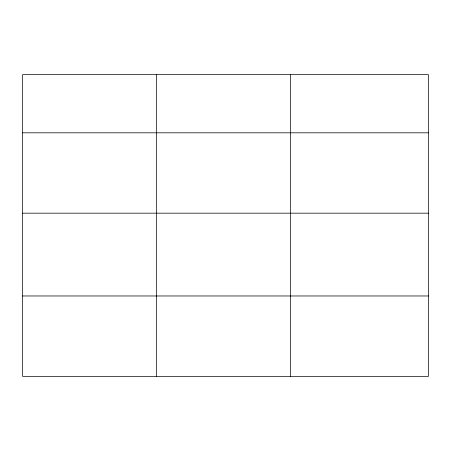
<?xml version="1.0" encoding="UTF-8"?>
<svg xmlns="http://www.w3.org/2000/svg" width="451" height="451" viewBox="0 0 451 451"><rect width="100%" height="100%" fill="white"/><g stroke="black" fill="none" stroke-linecap="round" stroke-linejoin="round"><path stroke-width="0.68" d="M428.45 213.176L428.45 74.657L22.55 74.657L22.55 376.343L428.45 376.343L428.45 213.176L22.55 213.176M22.55 132.808L428.45 132.808M22.55 295.974L428.45 295.974M290.444 74.657L290.444 376.343M156.497 74.657L156.497 376.343"/></g></svg>
